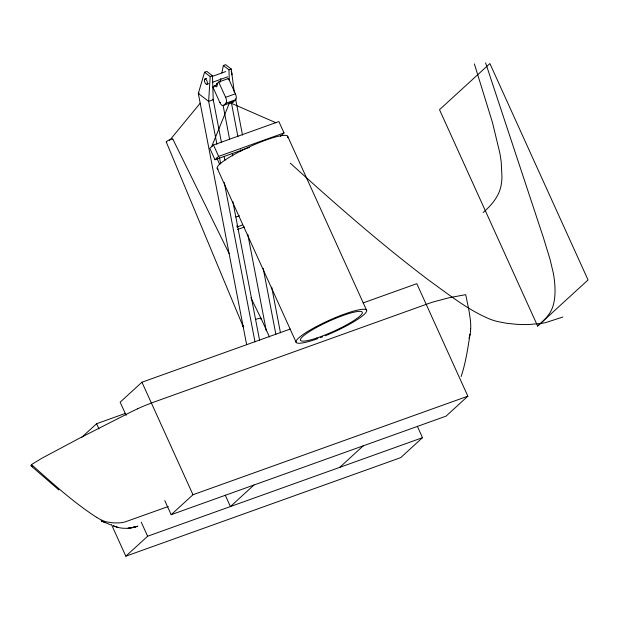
<?xml version="1.0" encoding="UTF-8"?>
<svg xmlns="http://www.w3.org/2000/svg" width="619" height="619" viewBox="0 0 619 619"><rect width="100%" height="100%" fill="white"/><g stroke="black" fill="none" stroke-linecap="round" stroke-linejoin="round"><path stroke-width="0.93" d="M470.688 328.387L470.525 330.794M246.625 344.651L198.32 93.461L204.556 72.237L210.189 76.563L208.649 101.4L216.921 144.281M470.053 334.121C467.856 348.396 465.712 362.788 461.147 376.538M220.093 82.203L220.821 78.489M221.896 72.926L223.343 65.498L225.626 64.678L231.258 69.011L234.276 92.208M211.644 146.672L229.626 102.53L276.151 122.848M169.529 140.498L200.169 103.241M137.611 408.788L134.493 410.265A83.139 13.579 -24.4 0 0 130.818 412.053L79.317 438.306L41.945 458.207L31.484 464.567L31.004 465.743L32.559 466.788M237.015 227.057L242.563 224.898M214.855 85.507A2.809 1.238 70.3 0 0 216.72 86.645A2.809 1.238 70.3 0 0 216.766 83.766L218.669 82.025L228.473 78.505L235.413 93.809A4.836 2.136 70.3 0 1 235.707 99.698L233.355 101.849L223.544 105.362A4.836 2.136 70.3 0 1 219.892 102.553L212.951 87.256L214.855 85.507L217.308 84.633M228.001 78.938L228.473 78.505M223.544 105.362L225.904 103.211L235.707 99.698M280.361 136.296L284.028 132.946L278.86 121.556L213.478 144.993L209.81 148.351L214.979 159.741L249.488 147.368M214.979 159.741L218.646 156.39L284.028 132.946M81.824 437.238L96.603 423.721L125.727 413.275M290.303 329.029L141.944 382.225L120.14 402.18L126.121 415.364M483.13 212.518C491.912 204.928 500.028 195.333 501.405 183.371A56.832 25.1 70.3 0 0 501.97 177.212L501.243 162.317A87.666 38.726 70.3 0 0 499.904 153.303L492.415 122.33L474.378 63.943M111.474 524.548L125.827 556.187L147.639 536.232L422.506 437.679L417.33 426.259M164.793 500.632L171.177 514.691L192.981 494.736L467.856 396.183L416.819 283.672L363.113 302.923M253.952 485.017L230.415 506.559L225.231 495.13M339.738 467.36L363.268 445.819M537.648 326.074L588.05 279.95L489.892 63.571L439.498 109.695L537.648 326.074C543.242 320.921 549.324 315.698 552.148 308.417A59.617 26.338 70.3 0 0 553.278 272.933L550.074 259.469L543.412 237.642L485.59 62.813M422.506 437.679L400.702 457.642L125.827 556.187M467.856 396.183L446.044 416.146L171.177 514.691M223.343 65.498L228.976 69.831L231.258 69.011M204.556 72.237L206.839 71.417L212.472 75.742L213.222 99.76L221.494 142.649M210.189 76.563L212.472 75.742M204.92 79.031L206.738 78.381M212.185 76.431L225.803 71.549M206.893 84.285L208.711 83.635M212.348 82.327L227.784 76.795M216.766 83.766L217.377 83.542M212.951 87.256L214.174 86.815M199.179 93.152L198.32 93.461L208.649 101.4L213.222 99.76L212.58 99.257M225.904 103.211A4.836 2.136 70.3 0 0 225.61 97.322L235.413 93.809M219.892 102.553L220.503 102.336M235.947 217.014L239.437 215.76M237.588 229.479L244.567 226.98M562.849 317.036L546.035 322.484A76.106 67.138 47.5 0 1 541.555 323.389L529.083 324.511A145.976 128.767 47.5 0 1 516.014 324.263L506.799 323.304L497.645 321.571A64.639 57.025 47.5 0 1 490.441 319.342C468.119 310.189 449.123 294.752 429.656 280.84C381.087 244.211 335.359 203.999 290.296 163.184M168.252 506.512L125.959 521.616A31.67 27.94 47.5 0 1 120.597 522.769A47.191 41.628 47.5 0 1 116.581 522.923L114.739 522.9A50.294 44.367 47.5 0 1 110.615 522.583L106.468 521.848A23.375 20.62 47.5 0 1 103.868 521.043L100.858 519.72A50.951 44.947 47.5 0 1 96.711 517.391M137.511 526.282C129.603 528.966 120.844 529.222 113.122 525.771L118.608 527.612M137.31 526.32L132.822 527.52L137.851 526.204M110.755 524.912L101.114 520.834L104.936 522.598M96.703 517.407C73.158 502.179 52.36 483.16 31.484 464.567M58.913 489.977L31.051 465.852M172.809 139.066L229.138 253.581M250.904 297.824L261.141 318.646M287.611 136.18L366.68 310.483M218.669 82.025L225.61 97.322M213.478 144.993L218.646 156.39M216.812 158.062L219.575 164.159M217.145 168.136L296.215 342.446M236.829 225.672L237.325 226.771M261.086 318.46L269.52 337.046M141.944 382.225L192.981 494.736M96.603 423.721L98.994 428.99M141.256 522.165L147.639 536.232M166.248 141.929L243.112 326.515M224.186 156.63L224.906 160.36M232.814 201.384L259.593 340.303M219.436 157.334L220.689 163.865M224.287 182.512L255.013 341.943M235.529 98.738L242.509 135.104M271.695 287.123L280.469 332.821M231.313 102.243L237.936 136.745M240.443 149.806L240.799 151.67M263.183 268.244L275.888 334.461M223.211 105.942L229.664 139.623M232.28 153.28L232.798 156.011M247.793 234.299L266.278 330.801M228.976 69.831L229.293 80.4M255.554 319.443A9.873 1.609 -24.4 0 1 260.87 319.18M243.584 326.894A9.873 1.609 -24.4 0 1 243.569 325.787M166.828 142.045A3.59 0.588 -24.4 0 1 167.331 140.985A3.59 0.588 -24.4 0 1 171.656 139.074A3.59 0.588 -24.4 0 1 172.283 139.631M231.204 71.587A2.809 1.238 70.3 0 1 231.839 74.907M233.355 101.849A4.836 2.136 70.3 0 1 231.854 101.849M317.903 338.57A38.711 6.322 -24.4 0 1 307.829 331.42A38.711 6.322 -24.4 0 1 365.365 309.438A38.711 6.322 -24.4 0 1 325.161 335.792M322.692 336.775A38.711 6.322 -24.4 0 1 320.271 337.703M218.244 169.126A38.711 6.322 -24.4 0 1 249.867 146.602A38.711 6.322 -24.4 0 1 287.626 137.65M470.719 328.41A41.28 18.237 70.3 0 0 470.169 318.375L469.334 312.711A114.716 50.673 70.3 0 0 468.544 308.308L465.681 294.659L449.123 297.731L433.308 301.933A44.475 7.266 -24.4 0 0 427.83 303.774L153.721 402.164A124.38 20.311 -24.4 0 0 151.299 403.077L147.972 404.354A29.851 4.875 -24.4 0 0 137.596 408.772M470.649 330.933A51.06 22.555 70.3 0 1 468.954 338.253M129.51 528.046L128.063 528.317L134.191 527.179L129.51 528.046M204.409 80.547A2.809 1.238 70.3 0 0 206.777 84.323A2.809 1.238 70.3 0 0 206.529 80.106A2.809 1.238 70.3 0 0 204.409 80.547M316.882 337.982A33.952 5.548 -24.4 0 0 362.339 312.425A33.952 5.548 -24.4 0 0 314.839 328.372A33.952 5.548 -24.4 0 0 316.882 337.982"/></g></svg>
